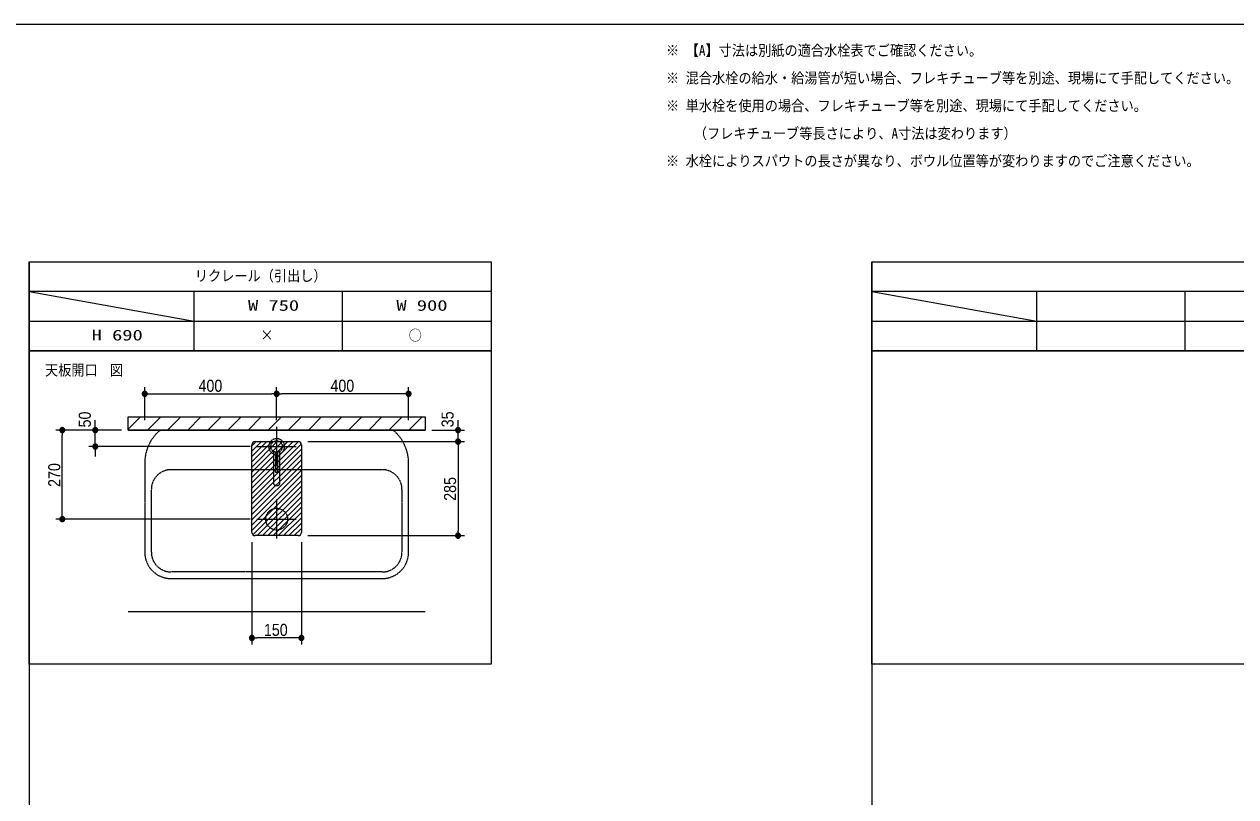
# Model space of a CAD drawing. Units: millimetres, scale not verified. Extents: x -6062 to 6062, y -3045 to 3045.
# Drawn here: x -2938 to 736, y 429 to 2770 of the extents above; entities that cross this region are included whole.
import ezdxf
from ezdxf.enums import TextEntityAlignment as Align

# ---------------------------------------------------------------- set-up
doc = ezdxf.new("R2010")
doc.units = ezdxf.units.MM
doc.header["$LTSCALE"] = 20
doc.linetypes.add('CHAIN1', pattern=[8, 5, -1, 1, -1])
for name, color, linetype, lineweight in [('0-0_1図面枠', 7, 'Continuous', 9), ('0-2_2寸法-2', 7, 'Continuous', 9), ('0-3_0', 7, 'Continuous', 9), ('0-4_2寸法-1', 7, 'Continuous', 9), ('0-7_3一般', 7, 'Continuous', 9)]:
    doc.layers.add(name, color=color, linetype=linetype, lineweight=lineweight)
doc.styles.add('ＭＳ ゴシック', font='')
doc.styles.add('ＭＳ Ｐゴシック', font='')
doc.styles.get('ＭＳ ゴシック').set_extended_font_data('MS Gothic')
doc.styles.get('ＭＳ Ｐゴシック').set_extended_font_data('MS PGothic')

# ---------------------------------------------------------------- blocks, each defined once
blk = doc.blocks.new('グループ-2')
at = {"layer": '0-0_1図面枠'}
blk.add_lwpolyline([(-80000, 55400), (80000, 55400), (80000, -55400), (-80000, -55400)], close=True, dxfattribs=at)
blk = doc.blocks.new('図面枠')
at = {"layer": '0-0_1図面枠'}
blk.add_blockref('グループ-2', (0, 0), dxfattribs=at)
blk = doc.blocks.new('グループ-4')
at = {"layer": '0-0_1図面枠'}
for p, q in [((-22700, 41000), (-22700, -48600)), ((28400, 41000), (28400, -48600)), ((5300, 39200), (-22700, 39200)), ((-22700, 39200), (-12700, 37400)), ((-12700, 35600), (-12700, 39200)), ((-3700, 35600), (-3700, 39200)), ((56400, 39200), (28400, 39200)), ((28400, 39200), (38400, 37400)), ((38400, 35600), (38400, 39200)), ((47400, 35600), (47400, 39200)), ((-22700, 37400), (5300, 37400)), ((28400, 37400), (56400, 37400))]:
    blk.add_line(p, q, dxfattribs=at)
for points in [[(-22700, 41000), (5300, 41000), (5300, 35600), (-22700, 35600)], [(28400, 41000), (56400, 41000), (56400, 35600), (28400, 35600)], [(-22700, 35600), (5300, 35600), (5300, 16600), (-22700, 16600)], [(28400, 35600), (56400, 35600), (56400, 16600), (28400, 16600)]]:
    blk.add_lwpolyline(points, close=True, dxfattribs=at)
blk = doc.blocks.new('_Dot')
at = {"layer": '0-3_0'}
for p, q in [((-10, 0), (-20, 0)), ((9.78, 2), (-9.78, 2)), ((7.99, 6), (-7.99, 6)), ((9.16, -3.98), (-9.16, -3.98)), ((6, -7.98), (-6, -7.98))]:
    blk.add_line(p, q, dxfattribs=at)
for points in [[(10, 0), (9.92, 1.25), (9.69, 2.49), (9.3, 3.68), (8.76, 4.82), (8.09, 5.88), (7.29, 6.85), (6.37, 7.71), (5.36, 8.44), (4.26, 9.05), (3.09, 9.51), (1.87, 9.82), (0.63, 9.98), (-0.63, 9.98), (-1.87, 9.82), (-3.09, 9.51), (-4.26, 9.05), (-5.36, 8.44), (-6.37, 7.71), (-7.29, 6.85), (-8.09, 5.88), (-8.76, 4.82), (-9.3, 3.68), (-9.69, 2.49), (-9.92, 1.25), (-10, 0), (0, 0)], [(-10, 0), (-9.92, -1.25), (-9.69, -2.49), (-9.3, -3.68), (-8.76, -4.82), (-8.09, -5.88), (-7.29, -6.85), (-6.37, -7.71), (-5.36, -8.44), (-4.26, -9.05), (-3.09, -9.51), (-1.87, -9.82), (-0.63, -9.98), (0.63, -9.98), (1.87, -9.82), (3.09, -9.51), (4.26, -9.05), (5.36, -8.44), (6.37, -7.71), (7.29, -6.85), (8.09, -5.88), (8.76, -4.82), (9.3, -3.68), (9.69, -2.49), (9.92, -1.25), (10, 0), (0, 0)]]:
    blk.add_lwpolyline(points, close=True, dxfattribs=at)
blk = doc.blocks.new('グループ-39')
at = {"layer": '0-7_3一般', "linetype": 'CHAIN1'}
for p, q in [((-7700, 31000), (-7700, 28600)), ((-8900, 29800), (-6500, 29800))]:
    blk.add_line(p, q, dxfattribs=at)
for points in [[(-7900, 29512.8), (-7900, 27582.9), (-7899.2, 27569.2), (-7896.7, 27555), (-7892.3, 27540.8), (-7886, 27526.5), (-7877.7, 27512.6), (-7867.4, 27499.1), (-7855.3, 27486.4), (-7841.4, 27474.6), (-7826.1, 27464), (-7809.4, 27454.7), (-7791.9, 27446.8), (-7773.6, 27440.5), (-7755, 27435.6), (-7736.4, 27432.3), (-7718, 27430.3), (-7700, 27429.7), (-7682, 27430.3), (-7663.6, 27432.3), (-7645, 27435.6), (-7626.4, 27440.5), (-7608.1, 27446.8), (-7590.6, 27454.7), (-7573.9, 27464), (-7558.6, 27474.6), (-7544.7, 27486.4), (-7532.6, 27499.1), (-7522.3, 27512.6), (-7514, 27526.5), (-7507.7, 27540.8), (-7503.3, 27555), (-7500.8, 27569.2), (-7500, 27582.9), (-7500, 29512.8)], [(-7780, 29459.3), (-7780, 28240), (-7620, 28240), (-7620, 29459.3)]]:
    blk.add_lwpolyline(points, dxfattribs=at)
blk.add_circle((-7700, 29800), 350, dxfattribs=at)
blk.add_arc((-7700, 29800), 480, 294.39595, 245.35836, dxfattribs=at)
blk = doc.blocks.new('グループ-40')
at = {"layer": '0-7_3一般', "linetype": 'CHAIN1'}
for p, q in [((-7700, 26600), (-7700, 24200)), ((-8900, 25400), (-6500, 25400))]:
    blk.add_line(p, q, dxfattribs=at)
blk.add_circle((-7700, 25400), 660, dxfattribs=at)
blk = doc.blocks.new('グループ-41')
at = {"layer": '0-7_3一般', "linetype": 'CHAIN1'}
for p, q in [((-790, 30800), (-14610, 30800)), ((-15700, 28800), (-15700, 23400)), ((300, 23400), (300, 28800)), ((-14100, 28400), (-1300, 28400)), ((-15300, 23400), (-15300, 27200)), ((-100, 27200), (-100, 23400)), ((-1300, 22200), (-14100, 22200)), ((-14100, 21800), (-1300, 21800))]:
    blk.add_line(p, q, dxfattribs=at)
for centre, radius, start, end in [((-13100, 28800), 2600, 133.34176, 180), ((-14610, 30400), 400, 90, 133.34176), ((-790, 30400), 400, 46.65824, 90), ((-2300, 28800), 2600, 0, 46.65824), ((-14100, 27200), 1200, 90, 180), ((-1300, 27200), 1200, 0, 90), ((-14100, 23400), 1600, 180, 270), ((-14100, 23400), 1200, 180, 270), ((-1300, 23400), 1600, 270, 0), ((-1300, 23400), 1200, 270, 0)]:
    blk.add_arc(centre, radius, start, end, dxfattribs=at)
at = {"layer": '0-7_3一般'}
blk.add_blockref('グループ-40', (0, 0), dxfattribs=at)
blk = doc.blocks.new('グループ-42')
at = {"layer": '0-7_3一般'}
for name in ['グループ-39', 'グループ-41']:
    blk.add_blockref(name, (0, 0), dxfattribs=at)

msp = doc.modelspace()

# ---------------------------------------------------------------- linework, layer by layer
at = {"layer": '0-2_2寸法-2'}
for p, q in [((-2722.5, 1555.01), (-2722.5, 1570.01)), ((-1622.5, 1555.01), (-1622.5, 1570.01)), ((-2642.5, 1540), (-2742.5, 1540)), ((-2722.5, 1490), (-2722.5, 1540)), ((-1702.5, 1540), (-1602.5, 1540)), ((-1622.5, 1505), (-1622.5, 1540)), ((-2252.5, 1490), (-2742.5, 1490)), ((-2722.5, 1474.99), (-2722.5, 1459.99)), ((-2077.5, 1505), (-1602.5, 1505)), ((-1622.5, 1489.99), (-1622.5, 1474.99))]:
    msp.add_line(p, q, dxfattribs=at)
at = {"layer": '0-4_2寸法-1'}
for p, q in [((-2572.5, 1570), (-2572.5, 1670)), ((-2172.5, 1570), (-2172.5, 1670)), ((-2172.5, 1570), (-2172.5, 1670)), ((-1772.5, 1570), (-1772.5, 1670)), ((-2557.49, 1650), (-2187.51, 1650)), ((-1787.51, 1650), (-2157.49, 1650)), ((-2742.5, 1540), (-2842.5, 1540)), ((-2822.5, 1285.01), (-2822.5, 1524.99)), ((-2077.5, 1505), (-1602.5, 1505)), ((-1622.5, 1489.99), (-1622.5, 1235.01)), ((-2252.5, 1270), (-2842.5, 1270)), ((-2077.5, 1220), (-1602.5, 1220)), ((-2247.5, 1200), (-2247.5, 890)), ((-2097.5, 1200), (-2097.5, 890)), ((-2112.51, 910), (-2232.49, 910))]:
    msp.add_line(p, q, dxfattribs=at)
at = {"layer": '0-7_3一般'}
for p, q in [((-2622.5, 1542.44), (-2584.94, 1580)), ((-2563.98, 1540), (-2523.98, 1580)), ((-2503.02, 1540), (-2463.02, 1580)), ((-2442.06, 1540), (-2402.06, 1580)), ((-2381.1, 1540), (-2341.1, 1580)), ((-2320.14, 1540), (-2280.14, 1580)), ((-2259.18, 1540), (-2219.18, 1580)), ((-2198.22, 1540), (-2158.22, 1580)), ((-2137.26, 1540), (-2097.26, 1580)), ((-2076.3, 1540), (-2036.3, 1580)), ((-2015.34, 1540), (-1975.34, 1580)), ((-1954.38, 1540), (-1914.38, 1580)), ((-1893.42, 1540), (-1853.42, 1580)), ((-1832.46, 1540), (-1792.46, 1580)), ((-1771.5, 1540), (-1731.5, 1580)), ((-2622.5, 1540), (-1722.5, 1540)), ((-2247.5, 1492), (-2234.5, 1505)), ((-2247.5, 1476), (-2218.5, 1505)), ((-2247.5, 1460), (-2202.5, 1505)), ((-2247.5, 1444), (-2186.5, 1505)), ((-2247.5, 1428), (-2170.5, 1505)), ((-2247.5, 1412), (-2154.5, 1505)), ((-2247.5, 1396), (-2138.5, 1505)), ((-2247.5, 1380), (-2122.5, 1505)), ((-2247.5, 1364), (-2106.59, 1504.91)), ((-2247.5, 1348), (-2097.89, 1497.61)), ((-2247.5, 1230), (-2247.5, 1495)), ((-2247.5, 1230), (-2247.5, 1495)), ((-2247.5, 1332), (-2097.5, 1482)), ((-2237.5, 1505), (-2107.5, 1505)), ((-2237.5, 1505), (-2107.5, 1505)), ((-2097.5, 1495), (-2097.5, 1230)), ((-2097.5, 1495), (-2097.5, 1230)), ((-2247.5, 1316), (-2097.5, 1466)), ((-2247.5, 1300), (-2097.5, 1450)), ((-2247.5, 1284), (-2097.5, 1434)), ((-2247.5, 1268), (-2097.5, 1418)), ((-2247.5, 1252), (-2097.5, 1402)), ((-2247.5, 1236), (-2097.5, 1386)), ((-2244.57, 1222.93), (-2097.5, 1370)), ((-2231.5, 1220), (-2097.5, 1354)), ((-2215.5, 1220), (-2097.5, 1338)), ((-2199.5, 1220), (-2097.5, 1322)), ((-2183.5, 1220), (-2097.5, 1306)), ((-2167.5, 1220), (-2097.5, 1290)), ((-2151.5, 1220), (-2097.5, 1274)), ((-2135.5, 1220), (-2097.5, 1258)), ((-2107.5, 1220), (-2237.5, 1220)), ((-2107.5, 1220), (-2237.5, 1220)), ((-2119.5, 1220), (-2097.5, 1242)), ((-2101.22, 1222.28), (-2099.78, 1223.72)), ((-2622.5, 990), (-1722.5, 990))]:
    msp.add_line(p, q, dxfattribs=at)
msp.add_lwpolyline([(-2622.5, 1580), (-1722.5, 1580), (-1722.5, 1540), (-2622.5, 1540)], close=True, dxfattribs=at)
for centre, start, end in [((-2237.5, 1495), 90, 180), ((-2237.5, 1495), 90, 180), ((-2107.5, 1495), 0, 90), ((-2107.5, 1495), 0, 90), ((-2237.5, 1230), 180, 270), ((-2237.5, 1230), 180, 270), ((-2107.5, 1230), 270, 0), ((-2107.5, 1230), 270, 0)]:
    msp.add_arc(centre, 10, start, end, dxfattribs=at)

# ---------------------------------------------------------------- block references
at = {"layer": '0-0_1図面枠', "xscale": 0.05, "yscale": 0.05}
for name in ['図面枠', 'グループ-4']:
    msp.add_blockref(name, (-1787.5, 0), dxfattribs=at)
at = {"layer": '0-2_2寸法-2', "xscale": 0.7503418, "yscale": 0.7503418}
for p, rotation in [((-2722.5, 1540), 270), ((-1622.5, 1540), 270), ((-1622.5, 1505), 90), ((-2722.5, 1490), 90)]:
    msp.add_blockref('_Dot', p, dxfattribs=dict(at, rotation=rotation))
at = {"layer": '0-4_2寸法-1', "xscale": 0.7503418, "yscale": 0.7503418}
for p, rotation in [((-2572.5, 1650), 180), ((-2172.5, 1650), 180), ((-2822.5, 1540), 90), ((-1622.5, 1505), 90), ((-2822.5, 1270), 270), ((-1622.5, 1220), 270), ((-2247.5, 910), 180)]:
    msp.add_blockref('_Dot', p, dxfattribs=dict(at, rotation=rotation))
for p in [(-2172.5, 1650), (-1772.5, 1650), (-2097.5, 910)]:
    msp.add_blockref('_Dot', p, dxfattribs=at)
at = {"layer": '0-7_3一般', "xscale": 0.05, "yscale": 0.05}
msp.add_blockref('グループ-42', (-1787.5, 0), dxfattribs=at)

# ---------------------------------------------------------------- texts
at = {"layer": '0-0_1図面枠', "style": 'ＭＳ ゴシック'}
for s, width, p in [('※ 【A】寸法は別紙の適合水栓表でご確認ください。', 0.9, (-992.1, 2664.66)), ('※ 混合水栓の給水・給湯管が短い場合、フレキチューブ等を別途、現場にて手配してください。', 0.9, (-992.1, 2580.96)), ('※ 単水栓を使用の場合、フレキチューブ等を別途、現場にて手配してください。', 0.9, (-992.1, 2497.03)), ('\u3000\u3000（フレキチューブ等長さにより、A寸法は変わります）', 0.9, (-987.5, 2413.1)), ('※ 水栓によりスパウトの長さが異なり、ボウル位置等が変わりますのでご注意ください。', 0.9, (-992.1, 2329.78)), ('リクレール（引出し）', 0.9, (-2420.67, 1981.44)), ('W 750', 1.4, (-2259.45, 1891.74)), ('W 900', 1.4, (-1809.45, 1891.74)), ('H 690', 1.4, (-2733.49, 1801.74)), ('×', 0.9, (-2221.99, 1801.83)), ('○', 0.9, (-1772.09, 1801.25)), ('天板開口', 0.9, (-2875, 1695.64)), ('図', 0.9, (-2678.27, 1695.64))]:
    msp.add_text(s, height=32.55, dxfattribs=dict(at, width=width)).set_placement(p, align=Align.BOTTOM_LEFT)
at = {"layer": '0-2_2寸法-2', "style": 'ＭＳ Ｐゴシック', "width": 0.9}
for s, p in [('50', (-2724.98, 1548.06)), ('35', (-1624.98, 1548.41))]:
    msp.add_text(s, height=36.66, rotation=90, dxfattribs=at).set_placement(p, align=Align.BOTTOM_LEFT)
at = {"layer": '0-4_2寸法-1', "style": 'ＭＳ Ｐゴシック', "width": 0.9}
for s, p in [('400', (-2409.39, 1645.04)), ('400', (-2009.39, 1645.04)), ('150', (-2211.11, 905.04))]:
    msp.add_text(s, height=36.66, dxfattribs=at).set_placement(p, align=Align.BOTTOM_LEFT)
for s, p in [('270', (-2817.54, 1367.72)), ('285', (-1617.44, 1325.61))]:
    msp.add_text(s, height=36.66, rotation=90, dxfattribs=at).set_placement(p, align=Align.BOTTOM_LEFT)

doc.saveas('drawing.dxf')
